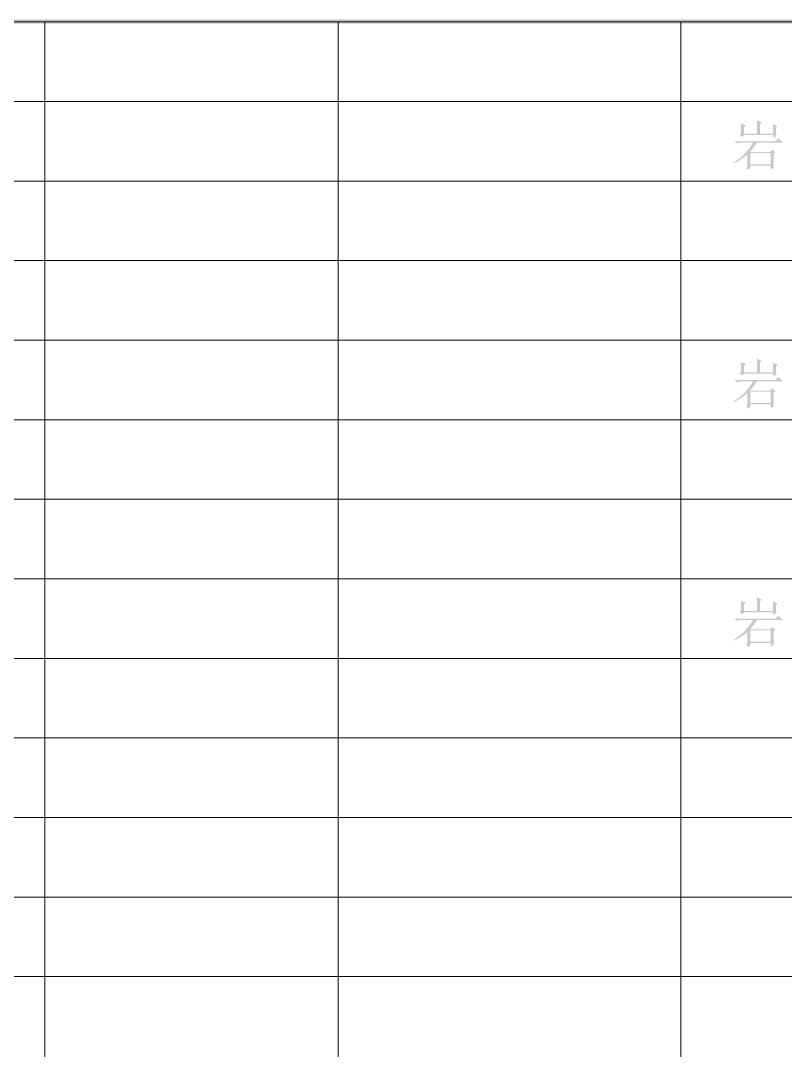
# Model space of a CAD drawing. Header units: millimetres. Extents: x 0 to 383, y 25 to 284.
# Drawn here: x 260.4 to 319.8, y 155.5 to 235.5 of the extents above; entities that cross this region are included whole.
import ezdxf

# ---------------------------------------------------------------- set-up
doc = ezdxf.new("R2010")
doc.units = ezdxf.units.MM

msp = doc.modelspace()

# ---------------------------------------------------------------- hatches: boundary and pattern name
h = msp.add_hatch(color=0)
h.dxf.hatch_style = 2
h.paths.add_polyline_path([(0.169333, 235.415226), (382.982611, 235.415226), (382.982611, 235.457559), (0.169333, 235.457559)])
h = msp.add_hatch(color=0)
h.dxf.hatch_style = 2
h.paths.add_polyline_path([(0.338667, 235.288226), (383.109611, 235.288226), (383.109611, 235.626896), (0.338667, 235.626896)])
h = msp.add_hatch(color=0)
h.dxf.hatch_style = 2
h.paths.add_polyline_path([(262.279694, 25.237281), (262.322028, 25.237281), (262.322028, 235.415226), (262.279694, 235.415226)])
h = msp.add_hatch(color=0)
h.dxf.hatch_style = 2
h.paths.add_polyline_path([(285.055028, 25.237281), (285.097361, 25.237281), (285.097361, 235.415226), (285.055028, 235.415226)])
h = msp.add_hatch(color=0)
h.dxf.hatch_style = 2
h.paths.add_polyline_path([(311.693278, 25.237281), (311.735611, 25.237281), (311.735611, 235.415226), (311.693278, 235.415226)])
h = msp.add_hatch(color=0)
h.dxf.hatch_style = 2
h.paths.add_polyline_path([(0.338667, 229.223976), (382.982611, 229.223976), (382.982611, 229.266309), (0.338667, 229.266309)])
h = msp.add_hatch(color=0)
h.paths.add_polyline_path([(317.614653, 227.795226), (318.011528, 227.629861), (317.8627, 227.514106), (317.8627, 226.736892), (318.88796, 226.736892), (318.886927, 226.964269), (318.883826, 227.16684), (318.878658, 227.344607), (318.871424, 227.497569), (319.235226, 227.315668), (319.11947, 227.21645), (319.11947, 227.045917), (319.11947, 226.914659), (319.11947, 226.822675), (319.11947, 226.769965), (319.123605, 226.683149), (319.136007, 226.554991), (318.88796, 226.439236), (318.88796, 226.637674), (316.622465, 226.637674), (316.490174, 226.488845), (316.2752, 226.687283), (316.390955, 226.769965), (316.389921, 227.016979), (316.386821, 227.228852), (316.381653, 227.405585), (316.374418, 227.547179), (316.771293, 227.381814), (316.622465, 227.266059), (316.622465, 226.736892), (317.631189, 226.736892), (317.630156, 227.069689), (317.627055, 227.35701), (317.621887, 227.598855)])
h.paths.add_polyline_path([(315.894861, 226.14158), (319.036788, 226.14158), (319.284835, 226.389627), (319.632101, 226.042361), (317.631189, 226.042361), (317.374874, 225.674425), (317.102023, 225.331293), (318.672986, 225.331293), (318.805278, 225.496658), (319.069861, 225.281684), (318.921033, 225.165929), (318.922067, 224.801093), (318.925167, 224.500336), (318.930335, 224.263658), (318.937569, 224.091059), (318.689523, 223.975304), (318.689523, 224.256424), (317.102023, 224.256424), (317.102023, 224.04145), (316.853976, 223.942231), (316.866378, 224.198546), (316.870512, 224.405252), (316.870512, 225.116319), (316.657605, 224.937519), (316.41576, 224.76492), (316.144975, 224.598522), (315.845252, 224.438325), (315.795642, 224.487934), (316.049977, 224.656399), (316.284157, 224.831066), (316.4987, 225.011933), (316.694123, 225.199002), (317.036566, 225.600011), (317.316997, 226.042361), (316.440564, 226.042361), (316.233859, 226.029959), (316.043689, 225.992752)])
h.paths.add_polyline_path([(317.102023, 225.232075), (317.102023, 224.355642), (318.689523, 224.355642), (318.689523, 225.232075)])
h = msp.add_hatch(color=0)
h.dxf.hatch_style = 2
h.paths.add_polyline_path([(0.338667, 223.043309), (382.982611, 223.043309), (382.982611, 223.085642), (0.338667, 223.085642)])
h = msp.add_hatch(color=0)
h.dxf.hatch_style = 2
h.paths.add_polyline_path([(0.338667, 216.862642), (382.982611, 216.862642), (382.982611, 216.904976), (0.338667, 216.904976)])
h = msp.add_hatch(color=0)
h.dxf.hatch_style = 2
h.paths.add_polyline_path([(0.338667, 210.681976), (382.982611, 210.681976), (382.982611, 210.724313), (0.338667, 210.724313)])
h = msp.add_hatch(color=0)
h.paths.add_polyline_path([(317.614653, 209.253226), (318.011528, 209.087861), (317.8627, 208.972106), (317.8627, 208.194892), (318.88796, 208.194892), (318.886927, 208.422269), (318.883826, 208.62484), (318.878658, 208.802607), (318.871424, 208.955569), (319.235226, 208.773668), (319.11947, 208.67445), (319.11947, 208.503917), (319.11947, 208.372659), (319.11947, 208.280675), (319.11947, 208.227965), (319.123605, 208.141149), (319.136007, 208.012991), (318.88796, 207.897236), (318.88796, 208.095674), (316.622465, 208.095674), (316.490174, 207.946845), (316.2752, 208.145283), (316.390955, 208.227965), (316.389921, 208.474979), (316.386821, 208.686852), (316.381653, 208.863585), (316.374418, 209.005179), (316.771293, 208.839814), (316.622465, 208.724059), (316.622465, 208.194892), (317.631189, 208.194892), (317.630156, 208.527689), (317.627055, 208.81501), (317.621887, 209.056855)])
h.paths.add_polyline_path([(315.894861, 207.59958), (319.036788, 207.59958), (319.284835, 207.847627), (319.632101, 207.500361), (317.631189, 207.500361), (317.374874, 207.132425), (317.102023, 206.789293), (318.672986, 206.789293), (318.805278, 206.954658), (319.069861, 206.739684), (318.921033, 206.623929), (318.922067, 206.259093), (318.925167, 205.958336), (318.930335, 205.721658), (318.937569, 205.549059), (318.689523, 205.433304), (318.689523, 205.714424), (317.102023, 205.714424), (317.102023, 205.49945), (316.853976, 205.400231), (316.866378, 205.656546), (316.870512, 205.863252), (316.870512, 206.574319), (316.657605, 206.395519), (316.41576, 206.22292), (316.144975, 206.056522), (315.845252, 205.896325), (315.795642, 205.945934), (316.049977, 206.114399), (316.284157, 206.289066), (316.4987, 206.469933), (316.694123, 206.657002), (317.036566, 207.058011), (317.316997, 207.500361), (316.440564, 207.500361), (316.233859, 207.487959), (316.043689, 207.450752)])
h.paths.add_polyline_path([(317.102023, 206.690075), (317.102023, 205.813642), (318.689523, 205.813642), (318.689523, 206.690075)])
h = msp.add_hatch(color=0)
h.dxf.hatch_style = 2
h.paths.add_polyline_path([(0.338667, 204.501309), (382.982611, 204.501309), (382.982611, 204.543642), (0.338667, 204.543642)])
h = msp.add_hatch(color=0)
h.dxf.hatch_style = 2
h.paths.add_polyline_path([(0.338667, 198.320642), (382.982611, 198.320642), (382.982611, 198.362986), (0.338667, 198.362986)])
h = msp.add_hatch(color=0)
h.dxf.hatch_style = 2
h.paths.add_polyline_path([(0.338667, 192.139976), (382.982611, 192.139976), (382.982611, 192.182309), (0.338667, 192.182309)])
h = msp.add_hatch(color=0)
h.paths.add_polyline_path([(317.614653, 190.711226), (318.011528, 190.545861), (317.8627, 190.430106), (317.8627, 189.652892), (318.88796, 189.652892), (318.886927, 189.880269), (318.883826, 190.08284), (318.878658, 190.260607), (318.871424, 190.413569), (319.235226, 190.231668), (319.11947, 190.13245), (319.11947, 189.961917), (319.11947, 189.830659), (319.11947, 189.738675), (319.11947, 189.685965), (319.123605, 189.599149), (319.136007, 189.470991), (318.88796, 189.355236), (318.88796, 189.553674), (316.622465, 189.553674), (316.490174, 189.404845), (316.2752, 189.603283), (316.390955, 189.685965), (316.389921, 189.932979), (316.386821, 190.144852), (316.381653, 190.321585), (316.374418, 190.463179), (316.771293, 190.297814), (316.622465, 190.182059), (316.622465, 189.652892), (317.631189, 189.652892), (317.630156, 189.985689), (317.627055, 190.27301), (317.621887, 190.514855)])
h.paths.add_polyline_path([(315.894861, 189.05758), (319.036788, 189.05758), (319.284835, 189.305627), (319.632101, 188.958361), (317.631189, 188.958361), (317.374874, 188.590425), (317.102023, 188.247293), (318.672986, 188.247293), (318.805278, 188.412658), (319.069861, 188.197684), (318.921033, 188.081929), (318.922067, 187.717093), (318.925167, 187.416336), (318.930335, 187.179658), (318.937569, 187.007059), (318.689523, 186.891304), (318.689523, 187.172424), (317.102023, 187.172424), (317.102023, 186.95745), (316.853976, 186.858231), (316.866378, 187.114546), (316.870512, 187.321252), (316.870512, 188.032319), (316.657605, 187.853519), (316.41576, 187.68092), (316.144975, 187.514522), (315.845252, 187.354325), (315.795642, 187.403934), (316.049977, 187.572399), (316.284157, 187.747066), (316.4987, 187.927933), (316.694123, 188.115002), (317.036566, 188.516011), (317.316997, 188.958361), (316.440564, 188.958361), (316.233859, 188.945959), (316.043689, 188.908752)])
h.paths.add_polyline_path([(317.102023, 188.148075), (317.102023, 187.271642), (318.689523, 187.271642), (318.689523, 188.148075)])
h = msp.add_hatch(color=0)
h.dxf.hatch_style = 2
h.paths.add_polyline_path([(0.338667, 185.959309), (382.982611, 185.959309), (382.982611, 186.001642), (0.338667, 186.001642)])
h = msp.add_hatch(color=0)
h.dxf.hatch_style = 2
h.paths.add_polyline_path([(0.338667, 179.778642), (382.982611, 179.778642), (382.982611, 179.820986), (0.338667, 179.820986)])
h = msp.add_hatch(color=0)
h.dxf.hatch_style = 2
h.paths.add_polyline_path([(0.338667, 173.597976), (382.982611, 173.597976), (382.982611, 173.640309), (0.338667, 173.640309)])
h = msp.add_hatch(color=0)
h.dxf.hatch_style = 2
h.paths.add_polyline_path([(0.338667, 167.410253), (382.982611, 167.410253), (382.982611, 167.452587), (0.338667, 167.452587)])
h = msp.add_hatch(color=0)
h.dxf.hatch_style = 2
h.paths.add_polyline_path([(0.338667, 161.229587), (382.982611, 161.229587), (382.982611, 161.27192), (0.338667, 161.27192)])

# ---------------------------------------------------------------- linework, layer by layer
at = {"color": 0, "lineweight": 0}
for points in [[(0.1905, 235.436392), (382.961444, 235.436392)], [(262.300861, 235.394059), (262.300861, 25.258448)], [(285.076194, 235.394059), (285.076194, 25.258448)], [(311.714444, 235.394059), (311.714444, 25.258448)], [(0.359833, 229.245142), (382.961444, 229.245142)], [(0.359833, 223.064476), (382.961444, 223.064476)], [(0.359833, 216.883809), (382.961444, 216.883809)], [(0.359833, 210.703142), (382.961444, 210.703142)], [(0.359833, 204.522476), (382.961444, 204.522476)], [(0.359833, 198.341809), (382.961444, 198.341809)], [(0.359833, 192.161142), (382.961444, 192.161142)], [(0.359833, 185.980476), (382.961444, 185.980476)], [(0.359833, 179.799809), (382.961444, 179.799809)], [(0.359833, 173.619142), (382.961444, 173.619142)], [(0.359833, 167.43142), (382.961444, 167.43142)], [(0.359833, 161.250753), (382.961444, 161.250753)]]:
    msp.add_lwpolyline(points, dxfattribs=at)

doc.saveas('drawing.dxf')
